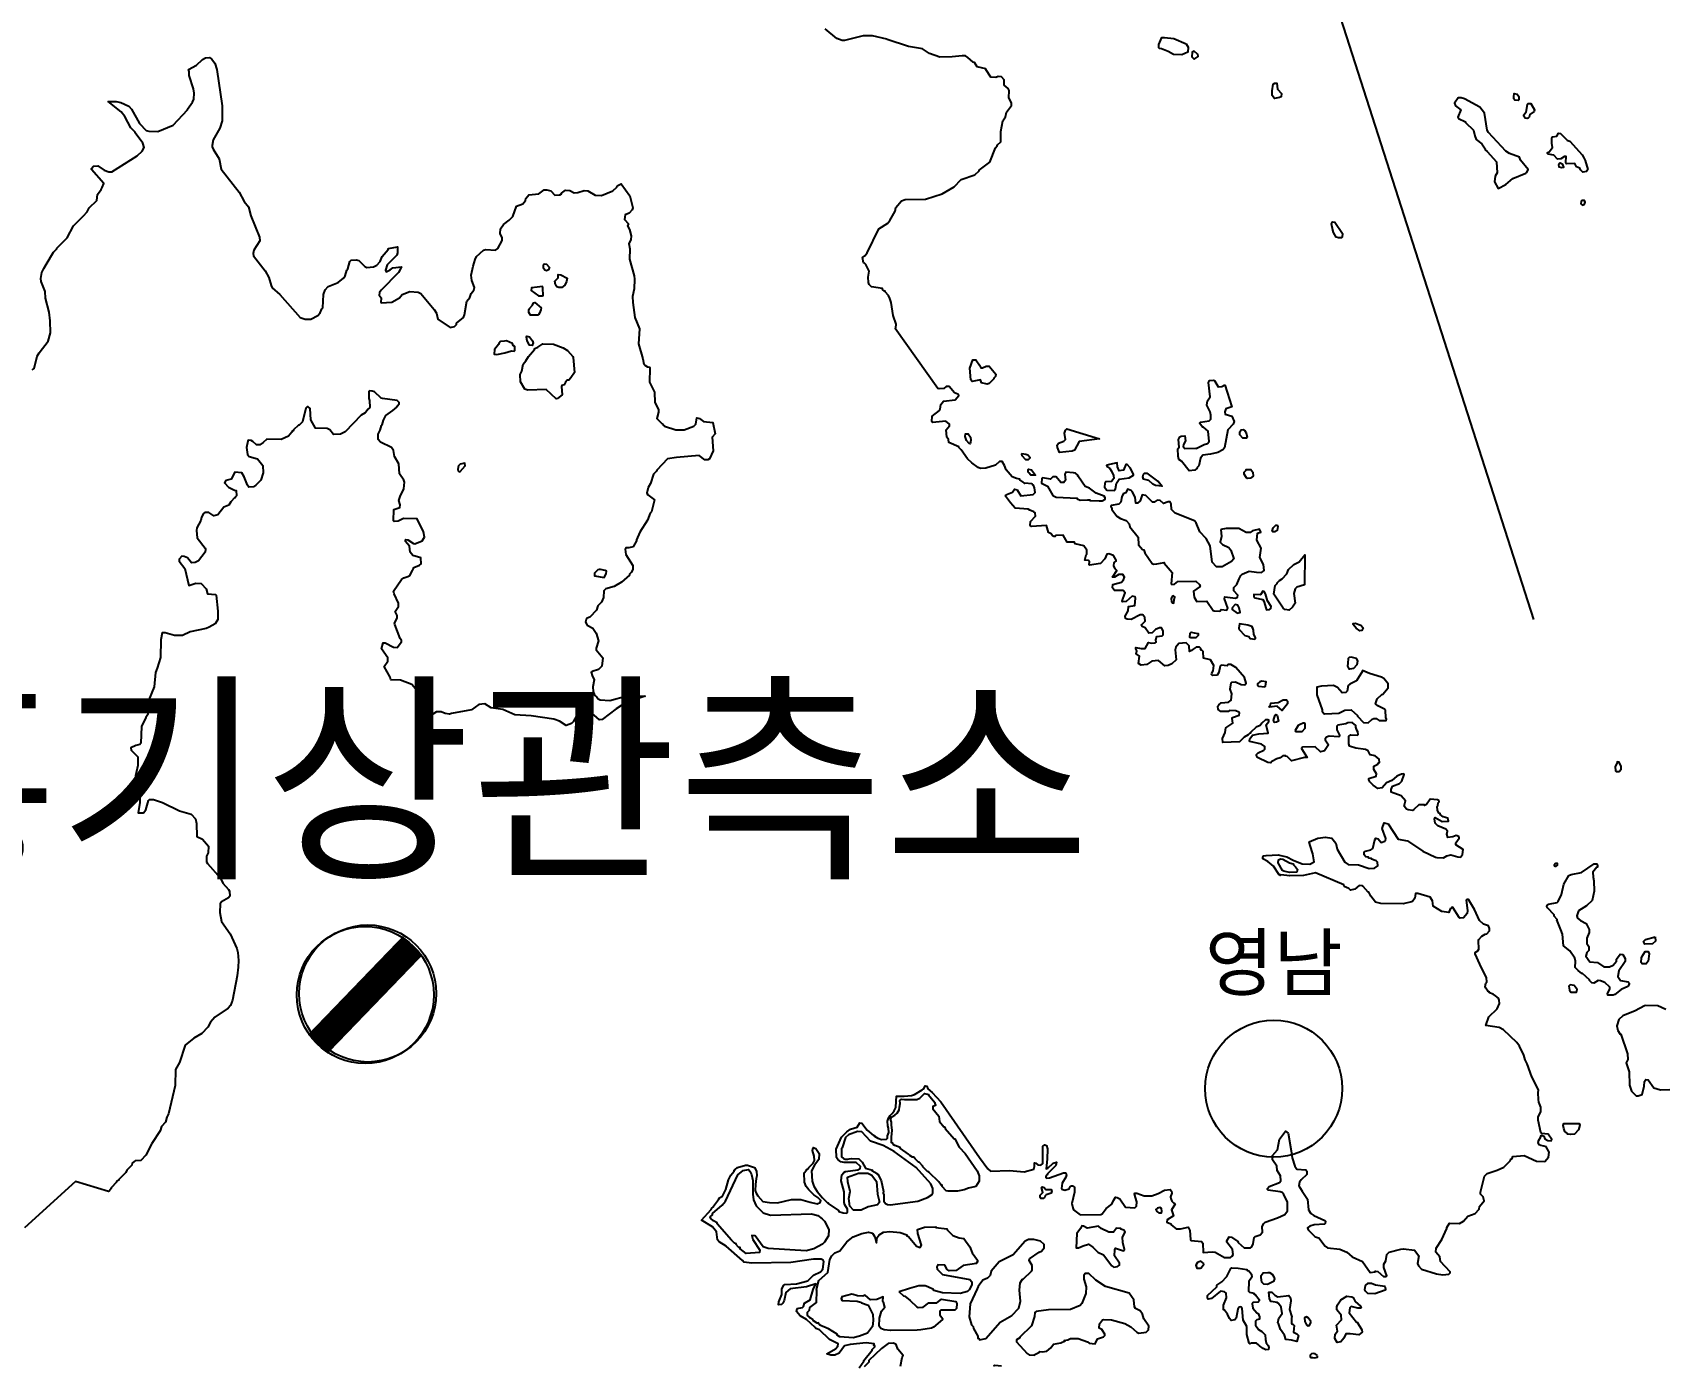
# Model space of a CAD drawing. Header units: millimetres. Extents: x -954552 to 1497340, y -301250 to 736091.
# Drawn here: x 218907 to 248636, y 118029 to 142344 of the extents above; entities that cross this region are included whole.
import ezdxf
from ezdxf.enums import TextEntityAlignment as Align

# ---------------------------------------------------------------- set-up
doc = ezdxf.new("R2010")
doc.units = ezdxf.units.MM
for name, color, linetype in [('2121', 7, 'Continuous'), ('2122', 7, 'Continuous'), ('AWS', 4, 'Continuous'), ('AWS명', 2, 'Continuous'), ('EL', 2, 'Continuous'), ('Point', 1, 'Continuous'), ('관측소명', 3, 'Continuous'), ('기상청', 1, 'Continuous'), ('티센', 6, 'Continuous')]:
    doc.layers.add(name, color=color, linetype=linetype)
doc.styles.get("Standard").update_dxf_attribs({"font": ''})
doc.styles.get('Standard').set_extended_font_data('Gulim')

# ---------------------------------------------------------------- blocks, each defined once
blk = doc.blocks.new('관측소(기상청)')
at = {"layer": '기상청', "const_width": 500}
blk.add_lwpolyline([(821, 874), (-914, -926)], dxfattribs=at)
at = {"layer": '기상청'}
blk.add_circle((-46, -26), 1250, dxfattribs=at)

msp = doc.modelspace()

# ---------------------------------------------------------------- linework, layer by layer
at = {"layer": '2121', "color": 7}
for points in [[(245219, 120800), (245294, 120881), (245300, 120931), (245387, 121032), (245366, 121103), (245318, 121150), (245318, 121187), (245392, 121482), (245442, 121531), (245621, 121589), (245741, 121645), (245860, 121764), (245866, 121783), (245898, 121801), (245910, 121840), (246116, 121859), (246341, 121753), (246341, 121753), (246491, 121751), (246559, 121829), (246571, 121922), (246515, 122017), (246471, 122029), (246418, 122042), (246391, 122054), (246372, 122093), (246381, 122136), (246415, 122187), (246425, 122222), (246449, 122222), (246476, 122209), (246492, 122165), (246547, 122134), (246609, 122126), (246621, 122150), (246554, 122249), (246433, 122258), (246420, 122279), (246369, 122503), (246369, 122559), (246419, 122659), (246419, 122741), (246381, 122831), (246374, 122878), (246368, 123003), (246374, 123059), (246254, 123293), (246171, 123530), (246133, 123604), (246133, 123604), (246110, 123689), (246029, 123856), (245982, 123922), (245739, 124151), (245658, 124194), (245418, 124232), (245470, 124387), (245619, 124537), (245663, 124631), (245656, 124694), (245644, 124731), (245590, 124774), (245546, 124804), (245480, 124825), (245480, 124837), (245450, 124855), (245414, 124914), (245406, 124933), (245418, 125002), (245432, 125028), (245430, 125099), (245305, 125346), (245222, 125535), (245222, 125560), (245272, 125592), (245290, 125623), (245284, 125780), (245290, 125798), (245340, 125861), (245402, 125895), (245434, 125902), (245434, 125902), (245483, 125955), (245480, 126002), (245464, 126049), (245370, 126080), (245301, 126148), (245207, 126344), (245099, 126526), (245069, 126529), (245056, 126516), (245080, 126327), (245076, 126272), (245008, 126194), (244945, 126188), (244926, 126200), (244813, 126384), (244800, 126387), (244785, 126363), (244766, 126360), (244738, 126293), (244613, 126311), (244457, 126408), (244441, 126505), (244400, 126573), (244175, 126641), (244131, 126638), (244119, 126550), (244078, 126494), (244057, 126485), (243907, 126449), (243501, 126454), (243401, 126479), (243401, 126479), (243315, 126590), (243282, 126663), (243269, 126663), (243175, 126765), (243163, 126769), (243163, 126781), (243106, 126784), (243025, 126715), (242946, 126701), (242919, 126729), (242831, 126764), (242825, 126796), (242306, 127013), (242087, 126968), (241842, 126960), (241733, 126975), (241675, 126979), (241663, 126967), (241663, 126979), (241644, 126979), (241543, 127139), (241437, 127225), (241345, 127270), (241345, 127297), (241360, 127323), (241410, 127334), (241630, 127342), (241677, 127330), (241786, 127305), (241898, 127246), (242062, 127177), (242062, 127177), (242205, 127172), (242284, 127215), (242259, 127359), (242209, 127514), (242194, 127578), (242348, 127648), (242493, 127668), (242609, 127645), (242679, 127557), (242704, 127446), (242842, 127212), (242905, 127168), (243093, 127159), (243286, 127097), (243386, 127101), (243443, 127141), (243442, 127211), (243417, 127232), (243332, 127262), (243328, 127275), (243280, 127284), (243276, 127298), (243229, 127310), (243198, 127341), (243198, 127390), (243223, 127409), (243315, 127434), (243353, 127460), (243391, 127616), (243410, 127647), (243453, 127635), (243453, 127635), (243503, 127566), (243572, 127591), (243584, 127604), (243591, 127642), (243527, 127826), (243559, 127929), (243634, 127911), (243816, 127630), (243984, 127600), (244266, 127413), (244495, 127303), (244523, 127292), (244641, 127289), (244702, 127328), (244779, 127346), (244904, 127308), (244953, 127303), (244991, 127347), (245003, 127441), (244866, 127524), (244871, 127562), (244927, 127646), (244921, 127681), (244877, 127696), (244815, 127674), (244721, 127661), (244702, 127720), (244714, 127777), (244683, 127814), (244537, 127870), (244489, 127920), (244489, 127920), (244476, 128001), (244489, 128026), (244620, 127954), (244733, 127955), (244720, 128011), (244639, 128039), (244583, 128082), (244582, 128095), (244558, 128104), (244532, 128158), (244526, 128226), (244538, 128238), (244544, 128292), (244563, 128311), (244557, 128332), (244532, 128345), (244400, 128357), (244331, 128260), (244294, 128241), (244294, 128253), (244195, 128256), (244101, 128168), (244076, 128155), (243996, 128162), (243970, 128174), (243926, 128234), (243951, 128330), (243869, 128418), (243687, 128486), (243687, 128536), (243712, 128598), (243712, 128598), (243843, 128642), (243881, 128686), (243924, 128811), (243918, 128821), (243874, 128818), (243793, 128780), (243699, 128698), (243606, 128660), (243525, 128563), (243443, 128556), (243362, 128615), (243300, 128678), (243281, 128709), (243281, 128734), (243412, 128778), (243418, 128822), (243374, 128903), (243373, 128960), (243446, 128998), (243446, 129011), (243474, 129029), (243467, 129091), (243398, 129147), (243304, 129165), (243267, 129240), (243223, 129265), (243046, 129290), (242929, 129323), (242914, 129369), (242916, 129507), (242953, 129535), (242953, 129535), (243072, 129527), (243084, 129539), (243079, 129589), (243061, 129615), (243046, 129670), (243046, 129701), (242977, 129758), (242900, 129751), (242863, 129732), (242715, 129707), (242696, 129688), (242696, 129625), (242747, 129528), (242747, 129510), (242734, 129497), (242559, 129506), (242510, 129488), (242485, 129459), (242485, 129441), (242548, 129350), (242473, 129241), (242398, 129224), (242305, 129312), (242073, 129305), (242054, 129282), (242155, 129121), (242105, 129117), (241868, 129060), (241792, 129138), (241755, 129141), (241755, 129154), (241755, 129154), (241711, 129147), (241662, 129111), (241605, 129096), (241511, 129044), (241493, 129021), (241438, 129029), (241249, 129121), (241230, 129153), (241230, 129177), (241260, 129205), (241367, 129252), (241386, 129271), (241385, 129321), (241323, 129365), (241110, 129414), (241104, 129423), (241110, 129461), (241160, 129527), (241277, 129554), (241447, 129565), (241409, 129715), (241459, 129774), (241459, 129799), (241440, 129808), (241396, 129808), (241328, 129746), (241297, 129702), (241228, 129670), (241122, 129574), (241122, 129561), (241110, 129561), (241110, 129561), (241079, 129533), (241004, 129492), (240923, 129407), (240617, 129394), (240611, 129468), (240660, 129575), (240672, 129662), (240803, 129744), (240790, 129831), (240796, 129850), (240915, 129892), (240921, 129929), (240909, 129947), (240858, 129971), (240740, 129977), (240715, 129961), (240583, 129958), (240533, 129992), (240527, 130055), (240542, 130082), (240589, 130118), (240721, 130128), (240771, 130168), (240782, 130282), (240751, 130368), (240770, 130481), (240782, 130494), (240851, 130500), (240951, 130450), (241020, 130447), (241044, 130475), (241044, 130475), (241013, 130579), (240856, 130763), (240762, 130818), (240718, 130818), (240694, 130793), (240587, 130806), (240569, 130787), (240544, 130668), (240513, 130621), (240431, 130617), (240413, 130636), (240415, 130655), (240439, 130699), (240455, 130795), (240393, 130902), (240268, 130929), (240262, 131054), (240237, 131076), (240224, 131076), (240211, 131101), (240217, 131110), (240192, 131132), (240130, 131132), (240074, 131097), (240049, 131069), (240012, 131053), (240005, 131154), (239948, 131209), (239817, 131202), (239761, 131134), (239749, 131084), (239749, 131084), (239768, 130903), (239687, 130827), (239620, 130799), (239562, 130790), (239443, 130889), (239325, 130879), (239231, 130813), (239126, 130803), (239081, 130832), (239100, 130969), (239037, 131013), (239052, 131068), (239030, 131099), (239030, 131125), (239128, 131107), (239199, 131106), (239261, 131220), (239317, 131207), (239386, 131210), (239399, 131226), (239398, 131264), (239417, 131326), (239511, 131339), (239529, 131358), (239529, 131433), (239498, 131483), (239460, 131482), (239389, 131456), (239329, 131394), (239267, 131388), (239204, 131482), (239204, 131482), (239147, 131509), (239135, 131525), (239142, 131547), (239204, 131607), (239197, 131675), (239159, 131719), (239110, 131719), (238948, 131637), (238873, 131640), (238841, 131658), (238835, 131696), (238891, 131793), (238897, 131874), (239015, 131890), (239027, 132025), (239021, 132050), (238965, 132065), (238853, 131968), (238790, 131961), (238783, 131980), (238839, 132124), (238802, 132168), (238640, 132164), (238608, 132216), (238614, 132273), (238770, 132320), (238804, 132362), (238826, 132411), (238795, 132455), (238720, 132455), (238639, 132411), (238639, 132411), (238607, 132411), (238682, 132529), (238656, 132560), (238631, 132616), (238637, 132679), (238675, 132698), (238675, 132717), (238625, 132804), (238537, 132832), (238500, 132829), (238463, 132741), (238388, 132660), (238188, 132628), (238182, 132637), (238188, 132690), (238170, 132712), (238100, 132721), (238125, 132815), (238137, 132828), (238137, 132903), (238081, 132983), (237925, 133020), (237912, 133049), (237781, 133045), (237705, 133176), (237569, 133169), (237557, 133154), (237536, 133151), (237510, 133161), (237487, 133197), (237436, 133224), (237436, 133224), (237404, 133353), (237130, 133334), (237105, 133349), (237111, 133424), (237198, 133524), (237192, 133580), (237173, 133602), (237098, 133629), (237067, 133652), (236829, 133667), (236745, 133764), (236653, 133887), (236659, 133913), (236784, 133960), (236815, 134016), (236865, 134004), (236934, 133892), (237159, 133918), (237190, 133946), (237197, 133955), (237182, 134039), (237163, 134089), (237151, 134089), (237133, 134111), (237008, 134123), (237002, 134117), (236977, 134145), (236918, 134183), (236915, 134197), (236853, 134209), (236777, 134241), (236777, 134241), (236664, 134365), (236636, 134444), (236594, 134522), (236545, 134521), (236470, 134452), (236293, 134400), (236195, 134392), (236158, 134408), (236041, 134493), (235963, 134566), (235844, 134735), (235800, 134772), (235800, 134784), (235619, 134868), (235613, 134918), (235581, 134962), (235574, 135099), (235630, 135168), (235630, 135199), (235567, 135256), (235324, 135229), (235311, 135248), (235317, 135349), (235449, 135449), (235460, 135473), (235473, 135561), (235523, 135623), (235735, 135646), (235804, 135725), (235785, 135746), (235722, 135775), (235722, 135775), (235628, 135887), (235571, 135886), (235528, 135849), (235441, 135845), (235422, 135854), (235422, 135854), (234644, 136943), (234656, 136955), (234662, 137027), (234605, 137183), (234567, 137420), (234544, 137493), (234517, 137547), (234460, 137616), (234460, 137629), (234447, 137629), (234410, 137660), (234410, 137673), (234209, 137706), (234165, 137746), (234153, 137787), (234147, 137881), (234165, 137993), (234108, 138115), (234077, 138143), (234064, 138143), (234048, 138243), (234090, 138274), (234128, 138324), (234344, 138762), (234506, 138869), (234543, 138913), (234642, 139088), (234655, 139151), (234754, 139276), (234823, 139302), (235197, 139308), (235197, 139308), (235497, 139403), (235716, 139529), (235846, 139661), (236096, 139746), (236176, 139825), (236176, 139837), (236370, 139982), (236469, 140244), (236500, 140276), (236507, 140295), (236569, 140351), (236568, 140538), (236605, 140732), (236655, 140807), (236673, 140895), (236766, 141013), (236766, 141064), (236716, 141156), (236722, 141288), (236702, 141323), (236627, 141382), (236627, 141481), (236583, 141538), (236521, 141540), (236478, 141527), (236384, 141530), (236296, 141668), (236296, 141680), (236139, 141717), (236086, 141799), (236062, 141805), (236062, 141805), (235969, 141892), (235926, 141917), (235864, 141923), (235678, 141903), (235458, 141897), (235270, 141964), (235138, 142045), (234883, 142088), (234494, 142215), (234488, 142224), (234225, 142285), (234057, 142285), (233714, 142197), (233674, 142198), (233576, 142234), (233362, 142411)], [(218902, 136192), (218933, 136217), (218988, 136441), (219025, 136503), (219194, 136717), (219231, 136868), (219226, 137087), (219211, 137243), (219141, 137502), (219135, 137623), (219065, 137804), (219058, 137858), (219076, 137967), (219110, 138042), (219250, 138277), (219288, 138336), (219350, 138399), (219350, 138411), (219537, 138599), (219655, 138818), (219674, 138837), (219833, 139001), (219903, 139072), (219941, 139144), (220078, 139282), (220090, 139388), (220156, 139482), (220156, 139482), (220179, 139516), (220208, 139589), (219983, 139847), (219983, 139866), (220020, 139907), (220095, 139914), (220214, 139837), (220295, 139802), (220352, 139802), (220813, 140094), (220906, 140181), (220944, 140247), (220918, 140328), (220775, 140513), (220775, 140526), (220699, 140609), (220592, 140814), (220521, 140896), (220286, 141087), (220434, 141086), (220519, 141069), (220660, 141002), (220710, 140946), (220855, 140685), (220980, 140559), (221030, 140544), (221192, 140542), (221474, 140655), (221733, 140934), (221733, 140946), (221823, 141074), (221823, 141074), (221846, 141131), (221852, 141236), (221839, 141319), (221764, 141562), (221764, 141637), (221753, 141672), (221894, 141750), (222005, 141851), (222060, 141885), (222136, 141890), (222171, 141863), (222230, 141787), (222269, 141670), (222366, 141008), (222366, 140733), (222323, 140601), (222199, 140389), (222180, 140286), (222184, 140261), (222203, 140215), (222312, 140040), (222344, 139852), (222677, 139431), (222764, 139263), (222847, 139167), (222885, 138999), (223048, 138611), (223049, 138543), (222943, 138374), (222930, 138311), (222937, 138273), (222937, 138273), (223150, 138000), (223219, 137874), (223257, 137728), (223276, 137688), (223414, 137563), (223790, 137146), (223878, 137115), (223984, 137115), (224109, 137184), (224153, 137231), (224184, 137303), (224202, 137322), (224214, 137565), (224245, 137653), (224301, 137710), (224483, 137784), (224581, 137866), (224606, 137904), (224638, 138011), (224656, 138037), (224693, 138167), (224718, 138192), (224807, 138200), (224855, 138186), (224968, 138074), (225005, 138059), (225125, 138069), (225187, 138100), (225249, 138169), (225286, 138257), (225391, 138387), (225391, 138387), (225398, 138407), (225566, 138436), (225566, 138329), (225554, 138282), (225374, 138106), (225344, 138012), (225354, 137981), (225427, 138015), (225478, 138055), (225638, 138069), (225581, 137970), (225263, 137645), (225232, 137601), (225230, 137556), (225264, 137507), (225258, 137422), (225264, 137413), (225461, 137425), (225601, 137508), (225651, 137565), (225788, 137621), (225938, 137609), (225988, 137584), (226233, 137292), (226276, 137223), (226296, 137117), (226521, 136964), (226602, 136980), (226640, 137018), (226640, 137043), (226764, 137149), (226764, 137149), (226783, 137193), (226826, 137444), (226882, 137512), (226906, 137587), (226954, 137643), (226969, 137694), (226920, 137822), (226906, 137919), (226941, 138083), (226978, 138205), (227004, 138257), (227129, 138375), (227173, 138385), (227348, 138373), (227391, 138407), (227472, 138552), (227472, 138601), (227434, 138676), (227440, 138763), (227496, 138845), (227598, 138925), (227664, 138989), (227732, 139177), (227850, 139221), (227901, 139281), (227907, 139319), (227957, 139382), (228144, 139404), (228237, 139476), (228287, 139476), (228358, 139459), (228358, 139459), (228430, 139377), (228525, 139386), (228556, 139401), (228556, 139414), (228625, 139471), (228706, 139462), (228787, 139418), (228853, 139427), (228969, 139462), (229032, 139456), (229168, 139379), (229287, 139370), (229494, 139455), (229562, 139526), (229571, 139549), (229640, 139582), (229799, 139366), (229856, 139147), (229844, 139109), (229788, 139050), (229713, 139021), (229701, 138934), (229774, 138854), (229761, 138820), (229798, 138753), (229827, 138634), (229820, 138563), (229784, 138497), (229799, 138398), (229797, 138209), (229880, 137904), (229880, 137904), (229886, 137848), (229880, 137672), (229849, 137528), (229854, 137421), (229894, 137147), (229976, 136938), (229959, 136666), (230038, 136393), (230058, 136294), (230072, 136274), (230123, 136249), (230160, 136243), (230167, 136223), (230160, 135968), (230249, 135787), (230256, 135593), (230323, 135465), (230325, 135419), (230294, 135306), (230392, 135204), (230411, 135197), (230411, 135185), (230432, 135162), (230639, 135095), (230795, 135095), (230969, 135162), (231007, 135202), (231025, 135315), (231069, 135302), (231144, 135249), (231313, 135228), (231313, 135228), (231358, 135022), (231301, 134965), (231321, 134715), (231254, 134570), (231224, 134548), (231172, 134550), (231065, 134628), (230652, 134594), (230490, 134569), (230294, 134363), (230287, 134343), (230235, 134288), (230176, 134118), (230137, 134042), (230112, 133940), (230131, 133912), (230250, 133819), (230194, 133600), (230169, 133575), (230126, 133449), (229983, 133231), (229921, 133093), (229921, 133074), (229868, 132975), (229859, 132964), (229784, 132946), (229728, 132942), (229715, 132917), (229728, 132824), (229854, 132625), (229854, 132546), (229854, 132546), (229827, 132494), (229795, 132463), (229792, 132443), (229649, 132317), (229518, 132236), (229361, 132198), (229324, 132160), (229318, 132041), (229282, 131956), (229219, 131885), (229194, 131810), (229070, 131682), (229020, 131659), (229007, 131639), (228995, 131590), (229020, 131534), (229126, 131478), (229190, 131385), (229227, 131248), (229184, 131116), (229184, 131085), (229309, 130939), (229291, 130786), (229229, 130723), (229111, 130691), (229098, 130678), (229113, 130617), (229149, 130535), (229124, 130407), (229132, 130324), (229155, 130257), (229155, 130257), (229202, 130217), (229224, 130187), (229262, 130170), (229438, 130162), (229745, 130244), (230078, 130237), (229712, 130112), (229549, 130010), (229295, 129811), (229245, 129804), (229150, 129891), (229075, 129898), (229066, 129873), (229014, 129813), (228970, 129790), (228972, 129841), (228957, 129997), (228888, 129991), (228770, 129771), (228739, 129737), (228639, 129702), (228520, 129783), (228414, 129820), (228001, 129882), (227702, 129900), (227482, 129992), (227270, 130023), (227157, 130097), (227044, 130088), (226914, 129990), (226551, 129924), (226551, 129924), (226509, 129911), (226431, 129923), (226358, 129951), (226272, 129952), (226171, 129888), (226110, 129562), (226065, 129522), (226037, 129515), (226029, 129548), (226030, 129838), (226014, 130000), (226051, 130075), (226051, 130163), (225953, 130321), (225921, 130336), (225825, 130449), (225619, 130529), (225442, 130535), (225431, 130583), (225317, 130778), (225386, 130878), (225386, 130935), (225274, 131101), (225299, 131211), (225338, 131213), (225492, 131131), (225555, 131123), (225635, 131229), (225635, 131254), (225610, 131292), (225512, 131546), (225512, 131546), (225509, 131569), (225559, 131660), (225558, 131710), (225521, 131781), (225583, 131872), (225582, 131935), (225501, 132104), (225488, 132153), (225637, 132368), (225677, 132397), (225749, 132420), (225790, 132437), (225836, 132528), (225855, 132568), (225864, 132588), (225967, 132630), (225992, 132655), (225986, 132761), (225842, 132804), (225792, 132864), (225779, 132972), (225710, 133060), (225710, 133091), (225716, 133097), (225754, 133089), (225855, 133024), (225879, 133020), (226016, 133070), (226053, 133136), (226040, 133236), (225921, 133473), (225921, 133473), (225671, 133479), (225577, 133428), (225502, 133424), (225490, 133438), (225495, 133641), (225608, 133678), (225614, 133728), (225589, 133809), (225609, 133878), (225676, 134022), (225688, 134141), (225681, 134178), (225600, 134296), (225586, 134477), (225511, 134609), (225492, 134721), (225455, 134777), (225254, 134870), (225210, 134921), (225210, 135020), (225245, 135092), (225271, 135178), (225284, 135191), (225305, 135274), (225352, 135358), (225481, 135450), (225550, 135511), (225556, 135531), (225595, 135571), (225595, 135596), (225557, 135633), (225557, 135633), (225289, 135667), (225264, 135676), (225145, 135788), (225101, 135804), (225051, 135807), (225038, 135795), (225038, 135668), (225051, 135631), (225058, 135507), (225012, 135460), (225012, 135447), (224971, 135407), (224903, 135363), (224610, 135059), (224521, 135018), (224398, 135011), (224329, 135098), (224278, 135123), (224066, 135129), (223984, 135278), (223971, 135484), (223934, 135515), (223915, 135515), (223890, 135490), (223828, 135240), (223769, 135185), (223756, 135185), (223669, 135099), (223662, 135080), (223644, 135073), (223638, 135054), (223638, 135054), (223573, 134983), (223442, 134920), (223180, 134926), (223115, 134863), (223055, 134826), (222993, 134825), (222923, 134887), (222892, 134900), (222848, 134906), (222836, 134893), (222811, 134774), (222825, 134650), (222856, 134612), (223012, 134569), (223106, 134444), (223113, 134313), (223070, 134176), (222980, 134085), (222939, 134057), (222851, 134050), (222826, 134090), (222768, 134241), (222725, 134312), (222595, 134324), (222532, 134199), (222433, 134173), (222407, 134133), (222483, 134049), (222589, 133996), (222620, 133989), (222627, 133893), (222627, 133893), (222603, 133867), (222603, 133855), (222590, 133855), (222521, 133786), (222484, 133724), (222396, 133686), (222285, 133548), (222210, 133529), (222122, 133591), (222047, 133586), (222022, 133572), (221989, 133502), (221976, 133445), (221904, 133310), (221898, 133259), (221911, 133128), (222055, 132941), (222062, 132922), (222056, 132866), (221931, 132710), (221875, 132679), (221807, 132672), (221731, 132759), (221674, 132784), (221631, 132790), (221581, 132740), (221581, 132702), (221681, 132566), (221757, 132259), (221883, 132297), (221983, 132292), (221983, 132292), (222071, 132198), (222096, 132104), (222245, 132095), (222258, 132079), (222283, 131787), (222285, 131636), (222235, 131558), (222127, 131500), (222073, 131473), (221780, 131413), (221642, 131347), (221498, 131346), (221326, 131396), (221273, 131396), (221249, 131264), (221238, 130946), (221180, 130747), (221149, 130672), (221127, 130407), (221028, 130170), (221010, 129901), (220973, 129851), (220891, 129685), (220879, 129381), (220865, 129355), (220790, 129336), (220700, 129294), (220706, 129254), (220825, 129132), (220825, 128976), (220783, 128782), (220783, 128782), (220808, 128526), (220865, 128376), (220866, 128301), (220835, 128107), (220929, 128108), (220972, 128164), (221022, 128333), (221041, 128352), (221115, 128352), (221278, 128297), (221585, 128148), (221797, 128086), (221879, 127999), (221898, 127917), (221905, 127680), (222005, 127631), (222118, 127500), (222112, 127381), (222081, 127319), (222081, 127218), (222100, 127184), (222332, 126920), (222376, 126826), (222482, 126711), (222496, 126683), (222502, 126588), (222478, 126560), (222353, 126485), (222328, 126451), (222322, 126294), (222353, 126126), (222353, 126126), (222510, 125905), (222631, 125633), (222649, 125559), (222662, 125415), (222657, 125292), (222637, 125138), (222553, 124690), (222515, 124596), (222472, 124546), (222234, 124383), (222153, 124289), (222104, 124201), (221992, 124085), (221850, 123996), (221693, 123874), (221588, 123556), (221513, 123430), (221508, 123137), (221385, 122620), (221353, 122555), (221329, 122468), (221260, 122386), (221236, 122311), (221080, 122080), (220975, 121867), (220882, 121769), (220775, 121759), (220757, 121747), (220726, 121716), (220719, 121684), (220626, 121590), (220626, 121590), (220610, 121551), (220477, 121422), (220477, 121409), (220439, 121384), (220439, 121371), (220340, 121271), (220340, 121258), (220302, 121206), (220289, 121202), (220289, 121202), (219687, 121384), (218759, 120541)], [(233985, 117983), (234067, 118107), (234067, 118120), (234220, 118307), (234220, 118319), (234270, 118370), (234270, 118389), (234251, 118392), (234257, 118420), (234113, 118438), (233823, 118409), (233714, 118387), (233620, 118252), (233540, 118217), (233470, 118217), (233395, 118241), (233551, 118330), (233594, 118377), (233600, 118424), (233445, 118501), (233263, 118678), (233195, 118700), (233179, 118719), (233024, 118865), (232906, 118936), (232843, 119014), (232855, 119065), (232949, 119087), (232967, 119105), (232985, 119162), (233092, 119228), (233146, 119416), (233146, 119416), (233194, 119518), (233022, 119465), (232723, 119427), (232648, 119357), (232617, 119211), (232592, 119166), (232568, 119141), (232511, 119132), (232517, 119191), (232573, 119320), (232573, 119419), (232604, 119488), (232629, 119504), (232843, 119517), (233047, 119571), (233152, 119678), (233278, 119735), (233321, 119785), (233340, 119922), (233327, 119947), (233289, 119966), (233152, 119965), (232740, 119908), (232028, 119895), (231880, 119910), (231857, 119944), (231558, 120203), (231433, 120284), (231401, 120322), (231382, 120465), (231307, 120559), (231307, 120559), (231106, 120680), (231285, 120874), (231294, 120898), (231326, 120923), (231326, 120936), (231419, 121056), (231436, 121087), (231493, 121119), (231555, 121240), (231598, 121416), (231641, 121501), (231707, 121575), (231707, 121588), (231719, 121588), (231725, 121606), (231766, 121641), (231908, 121682), (231948, 121681), (232078, 121639), (232109, 121573), (232116, 121486), (232107, 121440), (232093, 121327), (232088, 121217), (232103, 121172), (232134, 121120), (232230, 121018), (232346, 120998), (232492, 120994), (232748, 121057), (232923, 121058), (232923, 121058), (233088, 121009), (233220, 120974), (233273, 121001), (233283, 121038), (233230, 121090), (233156, 121138), (233064, 121231), (233016, 121293), (232989, 121370), (232984, 121545), (233024, 121591), (233024, 121603), (233049, 121615), (233068, 121640), (233148, 121716), (233167, 121769), (233163, 121844), (233134, 121952), (233145, 122002), (233192, 121985), (233252, 121896), (233246, 121784), (233172, 121680), (233115, 121577), (233128, 121389), (233160, 121296), (233221, 121200), (233314, 121088), (233404, 120997), (233417, 120995), (233420, 120982), (233420, 120982), (233605, 120854), (233611, 120837), (233693, 120813), (233755, 120808), (233774, 120830), (233774, 120880), (233723, 120960), (233708, 121001), (233710, 121198), (233659, 121398), (233671, 121504), (233702, 121548), (233732, 121568), (233958, 121599), (234002, 121621), (234008, 121655), (233927, 121730), (233804, 121730), (233708, 121728), (233650, 121740), (233595, 121787), (233570, 121822), (233564, 121972), (233663, 122191), (233757, 122292), (233824, 122341), (233949, 122376), (233999, 122455), (234030, 122449), (234131, 122318), (234244, 122224), (234244, 122224), (234263, 122224), (234263, 122212), (234325, 122174), (234394, 122150), (234481, 122157), (234500, 122176), (234500, 122218), (234528, 122277), (234519, 122355), (234508, 122402), (234503, 122483), (234518, 122542), (234550, 122586), (234587, 122626), (234623, 122676), (234651, 122736), (234661, 122850), (234666, 122938), (234804, 122942), (234941, 122952), (234996, 122973), (235134, 123055), (235153, 123077), (235165, 123076), (235189, 123131), (235220, 123123), (235234, 123074), (235316, 123009), (235476, 122837), (236181, 121823), (236333, 121616), (236333, 121616), (236377, 121570), (236726, 121583), (236995, 121559), (237170, 121610), (237182, 121660), (237182, 121722), (237207, 121719), (237245, 121688), (237301, 121685), (237332, 121714), (237337, 122029), (237368, 122054), (237400, 122042), (237418, 121979), (237413, 121791), (237394, 121616), (237425, 121626), (237521, 121718), (237581, 121739), (237573, 121678), (237421, 121527), (237415, 121506), (237388, 121477), (237389, 121458), (237401, 121445), (237458, 121448), (237714, 121543), (237745, 121543), (237764, 121506), (237757, 121462), (237689, 121355), (237689, 121355), (237678, 121257), (237683, 121243), (237733, 121228), (237815, 121253), (237833, 121287), (237858, 121305), (237877, 121306), (237914, 121281), (237914, 121191), (237866, 120981), (237879, 120906), (237891, 120865), (238016, 120779), (238391, 120783), (238416, 120792), (238487, 120890), (238596, 120968), (238621, 121040), (238659, 121096), (238690, 121093), (238742, 121070), (238840, 120915), (239015, 120904), (239046, 120932), (239052, 121016), (239008, 121151), (239014, 121172), (239052, 121169), (239183, 121123), (239321, 121123), (239439, 121167), (239439, 121167), (239551, 121227), (239657, 121237), (239683, 121209), (239685, 121170), (239664, 121103), (239671, 121072), (239690, 121028), (239727, 120988), (239739, 120988), (239746, 120969), (239684, 120868), (239715, 120756), (239603, 120687), (239597, 120643), (239672, 120609), (239678, 120593), (239766, 120519), (239844, 120521), (239985, 120551), (240017, 120488), (240029, 120326), (240042, 120308), (240229, 120289), (240255, 120258), (240262, 120089), (240430, 120103), (240480, 120096), (240649, 119997), (240755, 119998), (240786, 120019), (240805, 120054), (240805, 120054), (240792, 120141), (240692, 120279), (240692, 120303), (240736, 120372), (240773, 120370), (240893, 120287), (240899, 120269), (241010, 120173), (241123, 120173), (241149, 120195), (241173, 120249), (241191, 120362), (241210, 120380), (241297, 120411), (241341, 120462), (241334, 120561), (241366, 120618), (241390, 120643), (241615, 120719), (241746, 120785), (241795, 120850), (241795, 121007), (241732, 121144), (241701, 121181), (241661, 121197), (241445, 121228), (241432, 121240), (241432, 121259), (241463, 121293), (241650, 121366), (241675, 121394), (241675, 121394), (241669, 121488), (241612, 121587), (241605, 121662), (241524, 121781), (241524, 121856), (241617, 121962), (241654, 122156), (241759, 122300), (241809, 122263), (241867, 121941), (241880, 121813), (241930, 121663), (241968, 121607), (242130, 121596), (242150, 121570), (242150, 121514), (242047, 121417), (242015, 121374), (242006, 121308), (242064, 121205), (242163, 121064), (242179, 120865), (242221, 120802), (242277, 120765), (242478, 120675), (242490, 120659), (242483, 120616), (242471, 120603), (242282, 120591), (242202, 120571), (242165, 120536), (242165, 120536), (242172, 120505), (242303, 120377), (242366, 120359), (242485, 120203), (242529, 120175), (242754, 120148), (242879, 120092), (242979, 120010), (243167, 119925), (243305, 119725), (243399, 119735), (243399, 119747), (243411, 119750), (243443, 119745), (243549, 119648), (243599, 119648), (243612, 119664), (243555, 119814), (243554, 119876), (243592, 119938), (243610, 120051), (243654, 120094), (243866, 120147), (243911, 120155), (244116, 120134), (244191, 120029), (244167, 119887), (244189, 119846), (244242, 119784), (244517, 119698), (244630, 119679), (244630, 119679), (244742, 119693), (244767, 119717), (244767, 119736), (244591, 119923), (244579, 120010), (244503, 120097), (244509, 120167), (244615, 120323), (244704, 120526), (244703, 120544), (244751, 120623), (244933, 120618), (245008, 120662), (245089, 120749), (245219, 120800)], [(234739, 118015), (234770, 118171), (234789, 118209), (234688, 118327), (234657, 118408), (234613, 118433), (234513, 118427), (234390, 118336), (234161, 118117), (234158, 118088), (234077, 118006)], [(236582, 118015), (236458, 118029), (236433, 118013)]]:
    msp.add_lwpolyline(points, dxfattribs=at)
at = {"layer": '2122', "color": 7}
for points in [[(239724, 142235), (239948, 142139), (239987, 142080), (239981, 141986), (239868, 141936), (239718, 141945), (239621, 142002), (239499, 142050), (239462, 142053), (239449, 142066), (239449, 142129), (239505, 142254), (239554, 142257), (239724, 142235), (239724, 142235)], [(240158, 141952), (240092, 142006), (240059, 141985), (240054, 141900), (240095, 141862), (240168, 141910), (240160, 141955), (240160, 141955)], [(241520, 141280), (241538, 141405), (241569, 141424), (241601, 141421), (241613, 141311), (241689, 141230), (241683, 141174), (241651, 141158), (241558, 141142), (241520, 141198), (241520, 141280), (241520, 141280)], [(245927, 141169), (245930, 141232), (245987, 141220), (246018, 141177), (246018, 141120), (246006, 141107), (245943, 141110), (245925, 141138), (245927, 141169), (245927, 141169)], [(245642, 139501), (245780, 139570), (245905, 139683), (246147, 139777), (246166, 139793), (246185, 139846), (246047, 140014), (246028, 140074), (245848, 140141), (245778, 140182), (245464, 140522), (245439, 140562), (245389, 140874), (245307, 140986), (245028, 141134), (244965, 141153), (244912, 141154), (244844, 141057), (244863, 141010), (244957, 140935), (244902, 140800), (244914, 140779), (245045, 140714), (245045, 140701), (245190, 140564), (245214, 140459), (245240, 140393), (245344, 140314), (245403, 140221), (245403, 140203), (245441, 140175), (245441, 140175), (245610, 139988), (245624, 139788), (245586, 139725), (245574, 139619), (245642, 139501), (245642, 139501)], [(246157, 140925), (246175, 141039), (246187, 141052), (246238, 141052), (246301, 140936), (246294, 140907), (246220, 140852), (246207, 140799), (246188, 140780), (246170, 140777), (246132, 140783), (246107, 140817), (246107, 140842), (246148, 140897), (246157, 140925), (246157, 140925)], [(246913, 140374), (246946, 140361), (247171, 140115), (247199, 140069), (247227, 140009), (247273, 139844), (247252, 139809), (247186, 139799), (247141, 139840), (247128, 139868), (247072, 139892), (247041, 139955), (246884, 139948), (246872, 139974), (246878, 140086), (246853, 140086), (246785, 140042), (246722, 140035), (246653, 140110), (246553, 140125), (246540, 140138), (246540, 140156), (246571, 140169), (246634, 140247), (246619, 140328), (246621, 140416), (246633, 140441), (246708, 140454), (246739, 140510), (246777, 140504), (246896, 140380), (246896, 140380), (246913, 140374), (246913, 140374)], [(246740, 139932), (246749, 139895), (246797, 139881), (246803, 139882), (246835, 139891), (246817, 139936), (246773, 139964), (246767, 139963), (246740, 139932), (246740, 139932)], [(247176, 139196), (247212, 139214), (247230, 139251), (247216, 139278), (247164, 139278), (247153, 139269), (247151, 139218), (247153, 139214), (247176, 139196), (247176, 139196)], [(242626, 138738), (242603, 138853), (242621, 138891), (242659, 138885), (242803, 138679), (242797, 138610), (242785, 138597), (242728, 138597), (242684, 138612), (242634, 138697), (242626, 138738), (242626, 138738)], [(228337, 138059), (228289, 138113), (228241, 138117), (228219, 138098), (228221, 138061), (228250, 138016), (228283, 138005), (228330, 138030), (228337, 138061), (228339, 138061), (228341, 138061), (228341, 138061)], [(228111, 137700), (228006, 137685), (228000, 137641), (228138, 137539), (228200, 137539), (228218, 137549), (228215, 137681), (228206, 137714), (228111, 137700), (228111, 137700)], [(228431, 137811), (228492, 137868), (228492, 137930), (228542, 137924), (228655, 137862), (228648, 137806), (228613, 137739), (228562, 137696), (228504, 137695), (228469, 137708), (228443, 137745), (228431, 137811), (228431, 137811)], [(227973, 137308), (228026, 137372), (228044, 137416), (228069, 137419), (228182, 137323), (228180, 137286), (228152, 137223), (228133, 137192), (228120, 137188), (227989, 137191), (227957, 137235), (227957, 137291), (227973, 137308), (227973, 137308)], [(227931, 136721), (227915, 136785), (227921, 136804), (227969, 136794), (228028, 136720), (228040, 136685), (228022, 136635), (227972, 136641), (227931, 136721), (227931, 136721)], [(227515, 136717), (227440, 136708), (227411, 136673), (227405, 136652), (227335, 136564), (227329, 136477), (227373, 136474), (227520, 136500), (227640, 136536), (227691, 136534), (227703, 136546), (227704, 136615), (227674, 136638), (227660, 136669), (227553, 136721), (227515, 136717), (227515, 136717)], [(227832, 136170), (227854, 136298), (227906, 136355), (227952, 136436), (228060, 136560), (228066, 136579), (228125, 136604), (228216, 136664), (228409, 136662), (228585, 136594), (228666, 136544), (228760, 136432), (228765, 136414), (228792, 136141), (228724, 136044), (228686, 136006), (228661, 136006), (228626, 135966), (228605, 135920), (228562, 135906), (228555, 135887), (228569, 135738), (228483, 135667), (228457, 135662), (228274, 135830), (227943, 135823), (227887, 135841), (227805, 135972), (227799, 136109), (227832, 136170), (227832, 136170)], [(236237, 136231), (236301, 136260), (236357, 136258), (236476, 136114), (236470, 136071), (236440, 136041), (236440, 136028), (236353, 135942), (236322, 135933), (236218, 135955), (236196, 136007), (236046, 135981), (236021, 136012), (236001, 136219), (236057, 136375), (236113, 136375), (236181, 136277), (236201, 136226), (236237, 136231), (236237, 136231)], [(240653, 135916), (240784, 135517), (240671, 135479), (240652, 135423), (240659, 135382), (240784, 135345), (240822, 135248), (240809, 135202), (240710, 135098), (240649, 134766), (240618, 134732), (240524, 134685), (240394, 134654), (240255, 134634), (240212, 134578), (240181, 134440), (240150, 134408), (240150, 134395), (240106, 134359), (240006, 134352), (239862, 134524), (239818, 134558), (239805, 134614), (239799, 134751), (239824, 134780), (239811, 134920), (239835, 134970), (239859, 134984), (239923, 134989), (239936, 134895), (239898, 134830), (239898, 134830), (239892, 134792), (239923, 134758), (240124, 134765), (240130, 134756), (240279, 134831), (240336, 134846), (240367, 134885), (240348, 135071), (240266, 135143), (240247, 135146), (240197, 135212), (240197, 135224), (240210, 135237), (240366, 135262), (240397, 135291), (240401, 135362), (240385, 135424), (240327, 135547), (240339, 135627), (240389, 135702), (240357, 135959), (240376, 135996), (240445, 136003), (240463, 135994), (240532, 135884), (240601, 135888), (240653, 135916), (240653, 135916)], [(235931, 134939), (235919, 134975), (235925, 135025), (235974, 135025), (236018, 134963), (236023, 134909), (236010, 134844), (235991, 134848), (235944, 134900), (235931, 134939), (235931, 134939)], [(238368, 134934), (237999, 134882), (237913, 134726), (237870, 134710), (237637, 134681), (237600, 134772), (237599, 134816), (237622, 134852), (237718, 134888), (237749, 134919), (237730, 135035), (237748, 135088), (237773, 135113), (238368, 134934), (238368, 134934)], [(240929, 135030), (240929, 135061), (240954, 135099), (240991, 135102), (241011, 135091), (241046, 135041), (241060, 134962), (241048, 134946), (240985, 134948), (240929, 135005), (240929, 135030), (240929, 135030)], [(226669, 134416), (226661, 134373), (226668, 134350), (226686, 134331), (226705, 134335), (226798, 134438), (226792, 134491), (226705, 134469), (226674, 134438), (226669, 134416), (226669, 134416)], [(237025, 134649), (236950, 134657), (236944, 134651), (236950, 134629), (237019, 134554), (237075, 134557), (237106, 134589), (237063, 134636), (237025, 134649), (237025, 134649)], [(237082, 134310), (237070, 134323), (237070, 134373), (237076, 134380), (237126, 134367), (237201, 134271), (237114, 134273), (237082, 134310), (237082, 134310)], [(238493, 134452), (238517, 134420), (238559, 134389), (238590, 134343), (238624, 134266), (238632, 134210), (238589, 134154), (238476, 134147), (238464, 134122), (238458, 134053), (238502, 133997), (238634, 133991), (238658, 134019), (238676, 134123), (238724, 134194), (238907, 134223), (238988, 134267), (238988, 134286), (238926, 134401), (238875, 134464), (238850, 134467), (238807, 134360), (238726, 134352), (238698, 134423), (238688, 134494), (238493, 134452), (238493, 134452)], [(237891, 134310), (237757, 134325), (237733, 134288), (237746, 134176), (237720, 134138), (237708, 134135), (237665, 134138), (237577, 134238), (237514, 134238), (237476, 134200), (237327, 134224), (237314, 134212), (237308, 134124), (237421, 134068), (237516, 133900), (237577, 133870), (237959, 133848), (237959, 133836), (238015, 133814), (238152, 133821), (238190, 133818), (238190, 133805), (238365, 133801), (238415, 133803), (238471, 133835), (238471, 133859), (238452, 133884), (238309, 133940), (238183, 134034), (238108, 134064), (237983, 134242), (237983, 134242), (237983, 134254), (237970, 134254), (237970, 134267), (237932, 134304), (237891, 134310), (237891, 134310)], [(239510, 134068), (239389, 134084), (239338, 134106), (239270, 134175), (239170, 134199), (239157, 134240), (239170, 134286), (239189, 134306), (239232, 134306), (239428, 134163), (239440, 134163), (239510, 134068), (239510, 134068)], [(241089, 134375), (241131, 134374), (241168, 134325), (241169, 134250), (241125, 134216), (241069, 134212), (241050, 134224), (241006, 134286), (241006, 134324), (241042, 134360), (241043, 134374), (241089, 134375), (241089, 134375)], [(240584, 133281), (240592, 133148), (240567, 133048), (240611, 133004), (240730, 132952), (240761, 132899), (240818, 132743), (240774, 132696), (240606, 132598), (240500, 132598), (240424, 132685), (240386, 132979), (240311, 133116), (240198, 133234), (240129, 133403), (240101, 133438), (239747, 133576), (239684, 133645), (239677, 133748), (239659, 133782), (239621, 133782), (239533, 133751), (239477, 133807), (239421, 133813), (239365, 133778), (239334, 133775), (239214, 133899), (239146, 133912), (239108, 133799), (239059, 133759), (239028, 133758), (239028, 133758), (239021, 133867), (238964, 133970), (238945, 133992), (238877, 134017), (238846, 133948), (238802, 133930), (238777, 133872), (238759, 133780), (238722, 133738), (238578, 133716), (238572, 133698), (238592, 133671), (238592, 133646), (238685, 133520), (238749, 133481), (238854, 133442), (238910, 133383), (238923, 133330), (239073, 133137), (239080, 132999), (239155, 132912), (239178, 132907), (239197, 132851), (239331, 132657), (239356, 132648), (239412, 132651), (239550, 132679), (239550, 132667), (239694, 132496), (239676, 132289), (239688, 132277), (239688, 132277), (239739, 132283), (239795, 132330), (240126, 132335), (240190, 132275), (240207, 132241), (240083, 132153), (240096, 132047), (240133, 131981), (240146, 131966), (240327, 131970), (240440, 131804), (240459, 131792), (240565, 131786), (240590, 131818), (240690, 131805), (240708, 131843), (240651, 132011), (240652, 132049), (240850, 132028), (240883, 132043), (240889, 132081), (240820, 132162), (240819, 132218), (240876, 132274), (240913, 132381), (240944, 132438), (240968, 132463), (241100, 132519), (241229, 132500), (241325, 132497), (241344, 132504), (241344, 132504), (241369, 132532), (241362, 132638), (241292, 132769), (241317, 132938), (241241, 133082), (241253, 133213), (241310, 133229), (241284, 133282), (241160, 133252), (241116, 133225), (241041, 133221), (240912, 133298), (240681, 133295), (240584, 133281), (240584, 133281)], [(241535, 133309), (241584, 133358), (241609, 133355), (241622, 133333), (241609, 133261), (241566, 133239), (241528, 133236), (241516, 133248), (241535, 133309), (241535, 133309)], [(242107, 132267), (241969, 132228), (241938, 132197), (241914, 132110), (241939, 131935), (241889, 131859), (241827, 131806), (241746, 131821), (241721, 131844), (241551, 132096), (241575, 132258), (241606, 132293), (241606, 132306), (241650, 132351), (241700, 132377), (241787, 132471), (241818, 132552), (241912, 132640), (242011, 132688), (242111, 132816), (242107, 132267), (242107, 132267)], [(229268, 132547), (229242, 132551), (229217, 132541), (229154, 132484), (229154, 132434), (229330, 132404), (229369, 132469), (229373, 132516), (229354, 132532), (229268, 132547), (229268, 132547)], [(239748, 132042), (239719, 132069), (239690, 132050), (239676, 132011), (239680, 131965), (239705, 131936), (239726, 131942), (239732, 131996), (239744, 132048), (239744, 132048)], [(241363, 131969), (241409, 131829), (241421, 131814), (241471, 131817), (241496, 131839), (241502, 131877), (241433, 131977), (241395, 132108), (241369, 132148), (241345, 132152), (241307, 132089), (241182, 132095), (241183, 132056), (241201, 132032), (241345, 132001), (241363, 131969), (241363, 131969)], [(240790, 131830), (240790, 131818), (240878, 131750), (240933, 131762), (240915, 131847), (240889, 131900), (240840, 131912), (240790, 131849), (240790, 131830), (240790, 131830)], [(240094, 131396), (240167, 131379), (240167, 131347), (240123, 131304), (240036, 131300), (240017, 131310), (240023, 131385), (240042, 131403), (240094, 131396), (240094, 131396)], [(241071, 131531), (240922, 131556), (240910, 131481), (240916, 131453), (241017, 131344), (241092, 131329), (241117, 131288), (241204, 131280), (241216, 131292), (241216, 131311), (241185, 131363), (241179, 131445), (241165, 131481), (241147, 131507), (241071, 131531), (241071, 131531)], [(243097, 131548), (243134, 131532), (243178, 131483), (243153, 131439), (243115, 131433), (243053, 131476), (242996, 131548), (242996, 131566), (243040, 131570), (243097, 131548), (243097, 131548)], [(242897, 130843), (242892, 130788), (242918, 130738), (242937, 130735), (243006, 130751), (243068, 130814), (243079, 130882), (243056, 130928), (242961, 130948), (242924, 130945), (242905, 130926), (242897, 130843), (242897, 130843)], [(241329, 130514), (241291, 130500), (241250, 130461), (241250, 130442), (241269, 130420), (241382, 130408), (241394, 130421), (241407, 130502), (241329, 130514), (241329, 130514)], [(242973, 130477), (242932, 130457), (242906, 130432), (242888, 130332), (242860, 130307), (242794, 130300), (242712, 130394), (242637, 130431), (242419, 130421), (242331, 130405), (242332, 130261), (242427, 129987), (242427, 129962), (242459, 129925), (242477, 129913), (242733, 129926), (242845, 129985), (242957, 129989), (243075, 129884), (243075, 129872), (243181, 129758), (243271, 129752), (243344, 129817), (243371, 129828), (243415, 129828), (243471, 129794), (243596, 129797), (243602, 129816), (243589, 129847), (243583, 129979), (243564, 130000), (243564, 130000), (243445, 130059), (243401, 130099), (243432, 130190), (243517, 130269), (243537, 130276), (243631, 130391), (243631, 130466), (243555, 130559), (243512, 130585), (243295, 130653), (243168, 130708), (243168, 130695), (243056, 130517), (242973, 130477), (242973, 130477)], [(241699, 129978), (241608, 130053), (241471, 130039), (241465, 130049), (241489, 130076), (241496, 130109), (241630, 130121), (241720, 130172), (241782, 130169), (241795, 130145), (241795, 130097), (241699, 129978), (241699, 129978)], [(241553, 129837), (241575, 129891), (241587, 129903), (241612, 129894), (241634, 129784), (241597, 129763), (241559, 129759), (241541, 129797), (241553, 129837), (241553, 129837)], [(242028, 129721), (241990, 129704), (241940, 129613), (241947, 129595), (242066, 129595), (242122, 129655), (242122, 129730), (242109, 129745), (242084, 129745), (242028, 129721), (242028, 129721)], [(247772, 128953), (247778, 128875), (247791, 128862), (247848, 128865), (247884, 128905), (247884, 128956), (247847, 129037), (247809, 129043), (247809, 129024), (247772, 128953), (247772, 128953)], [(241669, 127268), (241712, 127265), (241834, 127200), (241899, 127177), (241904, 127160), (241943, 127127), (241980, 127074), (241968, 127030), (241834, 127022), (241732, 127045), (241706, 127060), (241630, 127198), (241634, 127254), (241669, 127268), (241669, 127268)], [(246782, 125977), (246709, 126156), (246715, 126166), (246663, 126225), (246663, 126250), (246538, 126374), (246525, 126399), (246531, 126430), (246560, 126444), (246718, 126472), (246737, 126494), (246793, 126622), (246836, 126809), (246929, 126966), (246970, 126985), (247159, 127023), (247391, 127180), (247441, 127177), (247454, 127161), (247454, 127118), (247441, 127118), (247366, 127030), (247371, 126935), (247386, 126872), (247392, 126680), (247355, 126511), (247249, 126414), (247106, 126323), (247075, 126232), (247089, 126187), (247139, 126146), (247139, 126146), (247245, 126089), (247301, 125983), (247301, 125924), (247258, 125823), (247258, 125729), (247296, 125674), (247296, 125599), (247258, 125561), (247240, 125492), (247315, 125393), (247453, 125381), (247565, 125303), (247672, 125301), (247735, 125332), (247797, 125401), (247796, 125438), (247865, 125532), (247915, 125526), (247959, 125451), (247959, 125395), (247841, 125226), (247822, 125126), (247873, 125051), (248011, 125024), (248029, 125002), (248029, 124983), (248004, 124942), (247886, 124889), (247768, 124794), (247736, 124782), (247643, 124785), (247643, 124785), (247636, 124807), (247680, 124901), (247680, 124932), (247585, 125013), (247507, 125047), (247467, 125053), (247385, 125003), (247348, 125006), (247305, 125049), (247305, 125061), (247181, 125177), (247168, 125177), (247100, 125233), (247047, 125289), (247049, 125401), (247040, 125461), (246946, 125591), (246833, 125685), (246814, 125897), (246782, 125977), (246782, 125977)], [(246697, 127134), (246722, 127158), (246722, 127184), (246684, 127184), (246660, 127158), (246673, 127134), (246697, 127134), (246697, 127134)], [(248507, 125846), (248508, 125766), (248458, 125718), (248314, 125715), (248289, 125762), (248327, 125802), (248507, 125846), (248507, 125846)], [(248262, 125480), (248321, 125583), (248377, 125578), (248396, 125540), (248377, 125403), (248341, 125356), (248265, 125355), (248246, 125377), (248252, 125465), (248262, 125480), (248262, 125480)], [(247068, 124836), (247080, 124886), (247029, 124961), (246954, 124973), (246929, 124948), (246942, 124873), (246968, 124836), (247068, 124836), (247068, 124836)], [(248700, 124523), (248555, 124591), (248336, 124597), (248336, 124597), (248308, 124590), (248137, 124496), (247912, 124408), (247844, 124339), (247807, 124223), (247826, 124139), (247864, 124070), (247876, 124070), (248002, 123715), (248003, 123608), (247972, 123549), (248028, 123384), (248035, 123140), (248074, 123034), (248155, 122947), (248192, 122944), (248267, 122969), (248303, 123124), (248310, 123209), (248335, 123247), (248378, 123241), (248479, 123095), (248479, 123095), (248604, 123056), (248774, 123063)], [(234905, 122880), (235034, 122883), (235091, 122902), (235179, 122990), (235253, 122974), (235247, 122965), (235362, 122826), (235363, 122805), (235379, 122784), (235379, 122772), (235329, 122753), (235329, 122709), (235436, 122579), (235448, 122479), (235527, 122379), (235546, 122379), (235555, 122349), (235719, 122164), (235731, 122164), (235807, 122008), (235919, 121892), (236139, 121581), (236171, 121488), (236171, 121388), (236115, 121291), (235980, 121265), (235902, 121233), (235779, 121210), (235609, 121208), (235572, 121216), (235496, 121292), (235496, 121292), (235496, 121316), (235483, 121316), (235438, 121376), (235259, 121550), (235258, 121563), (235233, 121566), (235143, 121652), (235143, 121665), (235080, 121734), (235067, 121734), (235006, 121795), (234982, 121830), (234957, 121830), (234907, 121858), (234887, 121881), (234737, 121985), (234731, 122004), (234632, 122043), (234603, 122061), (234601, 122081), (234576, 122088), (234573, 122201), (234587, 122315), (234577, 122415), (234572, 122469), (234558, 122524), (234583, 122566), (234632, 122596), (234677, 122630), (234712, 122690), (234723, 122740), (234723, 122740), (234730, 122809), (234726, 122863), (234756, 122886), (234810, 122881), (234905, 122880), (234905, 122880)], [(233804, 121798), (233842, 121805), (233977, 121799), (234042, 121737), (234102, 121630), (234227, 121593), (234215, 121587), (234315, 121531), (234315, 121519), (234327, 121519), (234384, 121400), (234428, 121200), (234422, 121169), (234435, 121138), (234435, 121025), (234467, 120982), (234501, 120963), (234548, 120960), (235054, 121028), (235231, 121095), (235316, 121147), (235328, 121172), (235328, 121259), (235290, 121344), (235021, 121640), (234620, 121932), (234420, 122038), (234194, 122118), (234031, 122290), (233956, 122298), (233792, 122236), (233792, 122236), (233738, 122185), (233676, 121997), (233664, 121985), (233661, 121836), (233699, 121803), (233726, 121793), (233775, 121793), (233804, 121798), (233804, 121798)], [(246980, 122442), (247119, 122440), (247132, 122412), (247107, 122325), (247032, 122246), (246963, 122240), (246907, 122249), (246907, 122261), (246858, 122295), (246835, 122351), (246826, 122408), (246839, 122443), (246980, 122442), (246980, 122442)], [(232042, 121274), (232042, 121151), (232055, 121048), (232105, 120942), (232231, 120811), (232365, 120769), (233112, 120796), (233231, 120765), (233310, 120706), (233349, 120659), (233431, 120510), (233426, 120391), (233350, 120275), (233313, 120238), (233157, 120153), (233020, 120121), (232327, 120162), (232233, 120193), (232089, 120393), (232026, 120401), (232046, 120325), (232170, 120131), (232164, 120090), (231921, 120068), (231815, 120158), (231808, 120173), (231815, 120183), (231783, 120186), (231735, 120238), (231741, 120247), (231711, 120258), (231711, 120258), (231653, 120312), (231394, 120612), (231394, 120631), (231326, 120666), (231279, 120711), (231269, 120740), (231306, 120777), (231306, 120803), (231487, 120953), (231549, 121028), (231772, 121504), (231866, 121585), (231965, 121601), (231991, 121573), (232022, 121511), (232043, 121402), (232042, 121274), (232042, 121274)], [(233818, 121202), (233778, 121379), (233772, 121461), (233971, 121536), (234140, 121537), (234215, 121500), (234303, 121382), (234316, 121156), (234354, 121006), (234317, 120960), (234148, 120922), (234023, 120862), (233880, 120862), (233817, 120936), (233798, 121076), (233818, 121202), (233818, 121202)], [(237390, 121239), (237484, 121236), (237496, 121211), (237484, 121173), (237398, 121143), (237376, 121123), (237371, 121098), (237340, 121076), (237297, 121073), (237284, 121092), (237284, 121132), (237334, 121185), (237309, 121273), (237321, 121285), (237358, 121273), (237390, 121239), (237390, 121239)], [(239504, 120843), (239498, 120891), (239469, 120908), (239425, 120900), (239395, 120871), (239415, 120835), (239453, 120814), (239500, 120811), (239507, 120842), (239507, 120842)], [(234715, 119370), (234791, 119299), (234816, 119290), (234914, 119213), (235035, 119097), (235060, 119088), (235154, 119091), (235254, 119170), (235404, 119173), (235485, 119236), (235748, 119193), (235766, 119156), (235761, 119065), (235729, 119034), (235473, 119036), (235454, 119017), (235457, 118952), (235504, 118886), (235505, 118867), (235342, 118726), (235305, 118711), (235110, 118681), (235044, 118669), (234556, 118664), (234439, 118681), (234381, 118704), (234350, 118745), (234355, 118888), (234393, 119020), (234454, 119094), (234429, 119183), (234429, 119183), (234417, 119195), (234421, 119282), (234305, 119232), (234191, 119228), (234093, 119312), (234049, 119294), (233954, 119300), (233875, 119321), (233853, 119327), (233671, 119279), (233653, 119245), (233676, 119216), (233948, 119200), (234011, 119184), (234024, 119169), (234148, 119125), (234236, 118957), (234240, 118847), (234230, 118738), (234137, 118616), (233988, 118561), (233875, 118531), (233634, 118553), (233585, 118580), (233585, 118598), (233424, 118697), (233267, 118765), (233267, 118777), (233243, 118791), (233243, 118803), (233220, 118801), (233220, 118801), (233151, 118842), (233141, 118868), (233082, 118894), (233094, 118897), (233043, 118940), (233042, 119003), (233080, 119034), (233086, 119084), (233204, 119174), (233210, 119397), (233208, 119414), (233248, 119578), (233253, 119584), (233415, 119722), (233452, 119960), (233486, 120025), (233539, 120085), (233634, 120121), (233761, 120284), (233877, 120374), (234030, 120433), (234156, 120460), (234225, 120439), (234273, 120376), (234296, 120276), (234299, 120265), (234310, 120360), (234352, 120413), (234431, 120461), (234542, 120472), (234735, 120451), (234735, 120451), (234854, 120409), (234854, 120391), (234887, 120378), (235032, 120203), (235098, 120178), (235119, 120222), (235056, 120435), (235049, 120509), (235179, 120551), (235380, 120557), (235380, 120545), (235586, 120520), (235587, 120502), (235693, 120396), (235808, 120359), (235894, 120344), (236000, 120193), (236046, 120084), (236144, 119951), (236145, 119913), (236126, 119904), (236126, 119891), (235883, 119853), (235752, 119762), (235627, 119752), (235590, 119777), (235545, 119855), (235418, 119862), (235398, 119828), (235407, 119783), (235502, 119686), (235502, 119686), (236002, 119597), (236040, 119554), (236040, 119500), (235990, 119410), (235959, 119378), (235828, 119343), (235503, 119355), (235347, 119398), (235341, 119416), (235237, 119465), (235191, 119482), (235074, 119479), (234902, 119435), (234715, 119370), (234715, 119370)], [(238398, 120525), (238348, 120567), (238141, 120535), (238079, 120572), (238048, 120576), (238023, 120525), (237955, 120438), (237943, 120175), (237987, 120172), (238068, 120213), (238168, 120239), (238249, 120189), (238337, 120095), (238444, 120046), (238594, 119846), (238631, 119822), (238694, 119831), (238731, 119859), (238731, 119897), (238643, 120028), (238649, 120140), (238662, 120165), (238805, 120122), (238824, 120141), (238795, 120270), (238786, 120366), (238835, 120459), (238810, 120494), (238760, 120512), (238760, 120525), (238680, 120534), (238680, 120534), (238623, 120462), (238536, 120458), (238398, 120525), (238398, 120525)], [(236137, 119427), (236010, 119150), (235992, 118913), (236036, 118769), (236064, 118736), (236071, 118702), (236149, 118564), (236149, 118526), (236168, 118520), (236180, 118495), (236293, 118521), (236555, 118815), (236772, 118937), (236897, 119072), (236928, 119203), (236911, 119402), (236921, 119535), (236964, 119604), (236977, 119604), (237132, 119754), (237138, 119773), (237138, 119854), (237088, 119945), (237094, 119972), (237266, 120094), (237312, 120114), (237356, 120173), (237356, 120232), (237293, 120298), (237168, 120329), (237074, 120328), (237074, 120328), (237012, 120297), (236793, 120046), (236535, 119916), (236395, 119751), (236371, 119670), (236326, 119623), (236240, 119582), (236152, 119470), (236137, 119427), (236137, 119427)], [(240277, 119885), (240218, 119930), (240155, 119909), (240127, 119856), (240142, 119804), (240204, 119804), (240222, 119811), (240274, 119878), (240274, 119878)], [(241396, 118499), (241410, 118440), (241442, 118394), (241457, 118355), (241449, 118320), (241404, 118316), (241353, 118338), (241287, 118385), (241267, 118403), (241230, 118437), (241141, 118437), (241110, 118421), (241098, 118437), (241053, 118593), (241053, 118736), (240990, 118855), (240971, 119067), (240946, 119095), (240915, 119092), (240890, 119054), (240859, 118892), (240836, 118862), (240771, 118851), (240740, 118885), (240702, 118962), (240650, 119036), (240633, 119041), (240633, 119126), (240683, 119260), (240676, 119345), (240651, 119373), (240651, 119373), (240576, 119384), (240414, 119247), (240352, 119240), (240339, 119259), (240339, 119302), (240507, 119465), (240507, 119491), (240601, 119553), (240688, 119648), (240762, 119798), (240781, 119810), (240895, 119805), (241056, 119777), (241062, 119758), (241094, 119752), (241143, 119692), (241144, 119636), (241094, 119561), (241089, 119386), (241107, 119368), (241182, 119346), (241182, 119333), (241213, 119318), (241283, 119231), (241283, 119205), (241264, 119181), (241170, 119174), (241152, 119155), (241163, 119072), (241240, 118987), (241265, 118974), (241265, 118974), (241284, 118918), (241284, 118875), (241241, 118860), (241215, 118837), (241215, 118762), (241266, 118683), (241328, 118647), (241391, 118587), (241396, 118499), (241396, 118499)], [(238046, 119161), (238015, 119123), (237841, 119050), (237438, 119040), (237210, 119011), (237191, 118992), (237183, 118923), (237129, 118754), (236918, 118545), (236918, 118532), (236855, 118497), (236855, 118460), (237050, 118248), (237088, 118220), (237181, 118214), (237175, 118223), (237259, 118265), (237272, 118281), (237322, 118278), (237406, 118290), (237480, 118349), (237529, 118419), (237662, 118438), (237743, 118475), (237724, 118482), (237793, 118494), (237842, 118519), (237981, 118520), (238149, 118458), (238180, 118436), (238287, 118424), (238287, 118424), (238330, 118515), (238440, 118549), (238467, 118577), (238467, 118596), (238410, 118684), (238361, 118708), (238366, 118790), (238423, 118859), (238448, 118868), (238585, 118859), (238829, 118791), (238938, 118730), (239047, 118637), (239085, 118620), (239217, 118633), (239260, 118680), (239267, 118743), (239178, 118880), (239153, 118964), (239109, 119024), (239027, 119070), (239009, 119099), (238996, 119223), (238908, 119348), (238476, 119471), (238301, 119587), (238171, 119704), (238107, 119707), (238082, 119669), (238082, 119601), (238127, 119464), (238127, 119464), (238121, 119339), (238046, 119161), (238046, 119161)], [(241438, 119724), (241468, 119725), (241519, 119694), (241550, 119647), (241563, 119606), (241545, 119557), (241432, 119506), (241363, 119509), (241331, 119550), (241316, 119633), (241319, 119668), (241356, 119718), (241438, 119724), (241438, 119724)], [(243401, 119500), (243575, 119476), (243587, 119420), (243581, 119401), (243391, 119333), (243263, 119343), (243219, 119381), (243206, 119406), (243219, 119486), (243269, 119531), (243331, 119532), (243401, 119500), (243401, 119500)], [(241672, 118932), (241702, 118978), (241683, 119094), (241633, 119157), (241607, 119170), (241614, 119179), (241495, 119197), (241470, 119247), (241457, 119366), (241513, 119363), (241566, 119309), (241620, 119279), (241819, 119307), (241851, 119264), (241857, 119208), (241833, 119051), (241879, 118917), (241869, 118888), (241871, 118802), (241884, 118783), (241896, 118783), (241922, 118758), (241909, 118633), (241966, 118607), (241997, 118577), (241966, 118464), (241870, 118491), (241766, 118504), (241741, 118578), (241672, 118682), (241634, 118795), (241634, 118795), (241621, 118807), (241640, 118888), (241672, 118932), (241672, 118932)], [(242785, 118859), (242777, 118946), (242695, 119042), (242695, 119098), (242708, 119136), (242769, 119223), (242882, 119293), (242969, 119283), (242995, 119265), (243032, 119193), (243127, 119109), (243139, 119081), (243132, 119071), (243083, 119071), (242958, 119105), (242932, 119080), (242920, 118986), (243058, 118818), (243071, 118815), (243152, 118675), (243159, 118637), (243097, 118588), (242938, 118606), (242859, 118605), (242824, 118524), (242772, 118461), (242704, 118448), (242659, 118517), (242666, 118598), (242709, 118654), (242690, 118764), (242690, 118764), (242785, 118859), (242785, 118859)], [(242224, 118830), (242175, 118899), (242144, 118917), (242109, 118896), (242113, 118833), (242144, 118771), (242172, 118753), (242197, 118760), (242221, 118809), (242221, 118830), (242221, 118830)], [(242344, 118208), (242303, 118243), (242271, 118249), (242237, 118242), (242209, 118218), (242209, 118190), (242223, 118173), (242258, 118173), (242299, 118166), (242345, 118180), (242344, 118205), (242344, 118205)]]:
    msp.add_lwpolyline(points, dxfattribs=at)
at = {"layer": 'AWS'}
msp.add_circle((241546, 123078), 1250, dxfattribs=at)
at = {"layer": '기상청'}
msp.add_circle((225020, 124814), 1250, dxfattribs=at)
at = {"layer": '티센'}
msp.add_lwpolyline([(239982, 151289), (246287, 131637)], dxfattribs=at)

# ---------------------------------------------------------------- block references
at = {"layer": 'Point'}
msp.add_blockref('관측소(기상청)', (225020, 124814), dxfattribs=at)

# ---------------------------------------------------------------- texts
at = {"layer": 'AWS명'}
msp.add_text('영남', height=1000, dxfattribs=at).set_placement((241546, 124578), align=Align.BOTTOM_CENTER)
at = {"layer": 'EL'}
msp.add_text('0.000', height=2.5, dxfattribs=at).set_placement((225020, 124813), align=Align.TOP_CENTER)
at = {"layer": '관측소명'}
msp.add_text('고흥기상관측소', height=3000, dxfattribs=at).set_placement((225020, 126314), align=Align.BOTTOM_CENTER)

doc.saveas('drawing.dxf')
